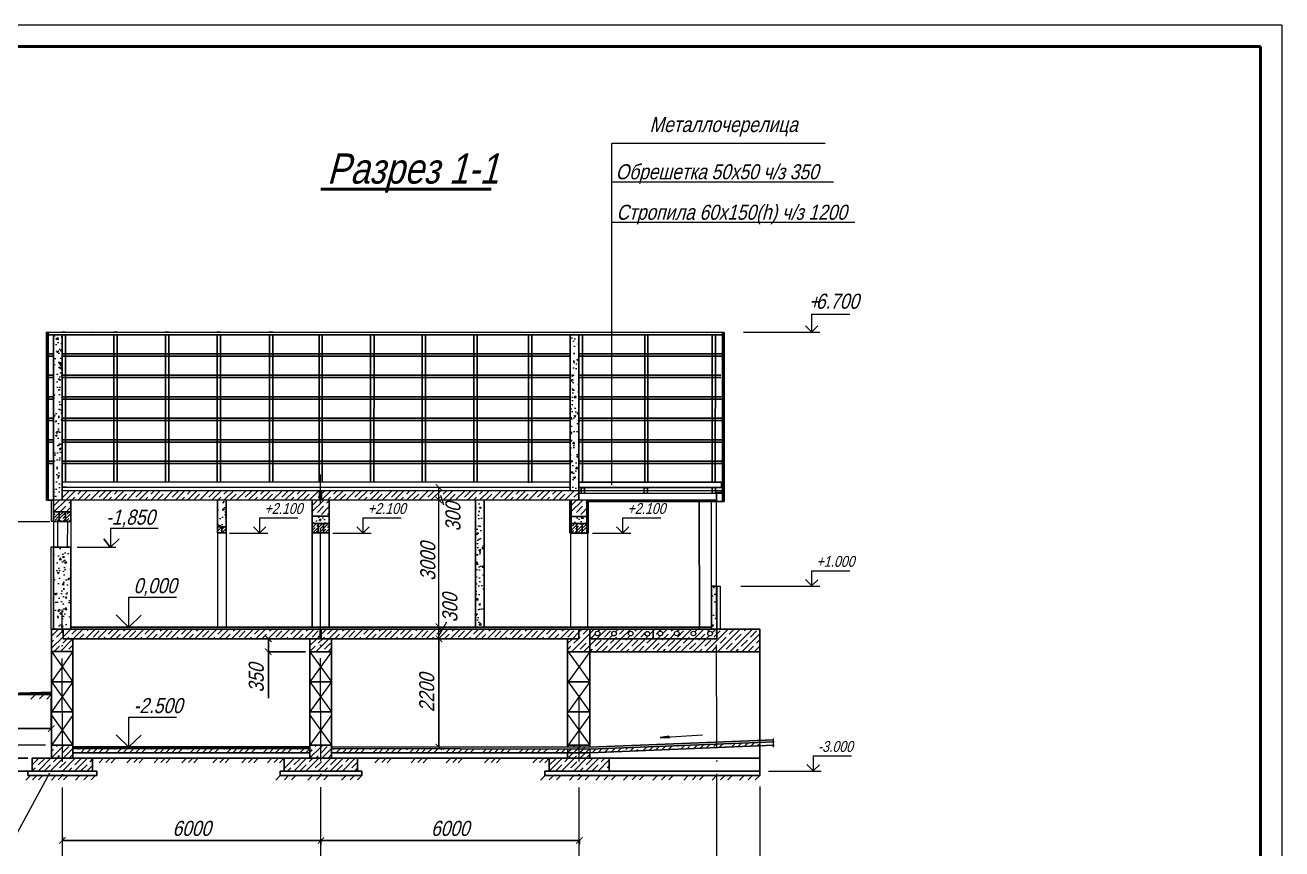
# Model space of a CAD drawing. Header units: millimetres. Extents: x -1570823 to -1042875, y 1331607 to 1425447.
# Drawn here: x -1168660 to -1139460, y 1397856 to 1417012 of the extents above; entities that cross this region are included whole.
import ezdxf

# ---------------------------------------------------------------- set-up
doc = ezdxf.new("R2010")
doc.units = ezdxf.units.MM
doc.linetypes.add('ACAD_ISO04W100', pattern=[30, 24, -3, 0, -3])
for name, color, linetype, lineweight in [('оси', 170, 'ACAD_ISO04W100', 15), ('проект', 7, 'Continuous', 50), ('Разм.', 7, 'Continuous', 15), ('размер', 7, 'Continuous', 15)]:
    doc.layers.add(name, color=color, linetype=linetype, lineweight=lineweight)
doc.layers.add('разм', color=7, linetype='Continuous')
doc.styles.get("Standard").update_dxf_attribs({"font": 'ARIALN.TTF', "oblique": 15, "height": 350})
doc.dimstyles.new('100', dxfattribs={"dimtxt": 350, "dimasz": 150, "dimexe": 1.25, "dimexo": 100, "dimgap": 100, "dimtad": 1, "dimdec": 0, "dimrnd": 5, "dimtxsty": 'Standard', "dimblk": 'ARCHTICK', "dimcen": 250, "dimaunit": 1, "dimadec": 1, "dimazin": 0, "dimtfac": 1, "dimtdec": 0, "dimtmove": 0, "dimatfit": 3, "dimldrblk": 'NONE', "dimfxl": 1, "dimarcsym": 0})
pattern_1 = [(45, (192686.09, 106512.88), (-141.421356, 141.421356), []), (45, (192827.09, 106512.88), (-141.421356, 141.421356), [200, -100])]
pattern_2 = [(50, (192686.1, 106512.88), (364.36934, -31.87817), [38.1, -419.1]), (355, (192686.1, 106512.88), (-70.48565, 382.113286), [30.48, -335.28]), (100.451, (192716.45, 106510.22), (293.885003, 350.233376), [32.38, -356.18]), (46.1842, (192686.1, 106614.5), (542.15808, -84.08466), [57.15, -628.65]), (96.6356, (192731.27, 106607.47), (474.80847, 494.85111), [48.57, -534.27]), (351.184, (192686.1, 106614.5), (474.80921, 494.85024), [45.72, -502.92]), (21, (192736.9, 106589.08), (303.22976, -204.531037), [38.1, -419.1]), (326, (192736.9, 106589.08), (123.60406, 368.37593), [30.48, -335.28]), (71.4514, (192762.16, 106572.04), (426.83298, 163.845715), [32.38, -356.18]), (37.5, (192686.09, 106512.88), (6.1772065, 169.110078), [0, -331.216, 0, -340.36, 0, -336.55]), (7.5, (192686.09, 106512.88), (133.639325, 200.36115), [0, -194.056, 0, -323.596, 0, -128.27]), (327.5, (192572.8, 106512.88), (271.18119, -11.457488), [0, -127, 0, -396.24, 0, -525.78]), (317.5, (192522, 106512.88), (296.258363, 50.852982), [0, -165.1, 0, -263.144, 0, -373.38])]
pattern_3 = [(45, (192686.09, 106512.88), (-70.710678, 70.710678), []), (45, (192756.59, 106512.88), (-70.710678, 70.710678), [100, -50])]
pattern_4 = [(45, (198692.24, 106510.28), (-141.421356, 141.421356), []), (45, (198833.24, 106510.28), (-141.421356, 141.421356), [200, -100])]
pattern_5 = [(45, (204692.25, 106509.03), (-141.421356, 141.421356), []), (45, (204833.25, 106509.03), (-141.421356, 141.421356), [200, -100])]

# ---------------------------------------------------------------- blocks, each defined once
blk = doc.blocks.new('_ArchTick')
at = {"color": 0, "linetype": 'ByBlock', "lineweight": 0, "const_width": 0.15}
blk.add_lwpolyline([(-0.5, -0.5), (0.5, 0.5)], dxfattribs=at)
blk = doc.blocks.new('*D94')
at = {"layer": 'разм', "color": 0, "lineweight": -2, "ltscale": 25, "transparency": 16777216}
for p, q in [((-1159062, 1402743), (-1159048, 1402743)), ((-1159047, 1400225), (-1159047, 1402743)), ((-1159062, 1400225), (-1159048, 1400225))]:
    blk.add_line(p, q, dxfattribs=at)
at = {"layer": 'разм', "color": 0, "lineweight": -2, "ltscale": 25, "transparency": 16777216, "xscale": 150, "yscale": 150, "zscale": 150}
for p, rotation in [((-1159047, 1402743), 89.99911763161691), ((-1159047, 1400225), 269.9991176316169)]:
    blk.add_blockref('_ArchTick', p, dxfattribs=dict(at, rotation=rotation))
at = {"layer": 'разм', "color": 0, "lineweight": 5, "ltscale": 25, "transparency": 16777216, "insert": (-1159326, 1401484), "char_height": 350, "attachment_point": 5, "rotation": 89.9991}
blk.add_mtext('2200', dxfattribs=at)
blk = doc.blocks.new('_None')
blk = doc.blocks.new('*D95')
at = {"layer": 'разм', "color": 0, "lineweight": -2, "ltscale": 25, "transparency": 16777216}
for p, q in [((-1167793, 1398141), (-1167793, 1398052)), ((-1167793, 1398051), (-1161786, 1398051)), ((-1161786, 1397951), (-1161786, 1398050))]:
    blk.add_line(p, q, dxfattribs=at)
at = {"layer": 'разм', "color": 0, "lineweight": -2, "ltscale": 25, "transparency": 16777216, "xscale": 150, "yscale": 150, "zscale": 150, "rotation": 180}
blk.add_blockref('_ArchTick', (-1167793, 1398051), dxfattribs=at)
at = {"layer": 'разм', "color": 0, "lineweight": -2, "ltscale": 25, "transparency": 16777216, "xscale": 150, "yscale": 150, "zscale": 150}
blk.add_blockref('_ArchTick', (-1161786, 1398051), dxfattribs=at)
at = {"layer": 'разм', "color": 0, "lineweight": 5, "ltscale": 25, "transparency": 16777216, "insert": (-1164789, 1398330), "char_height": 350, "attachment_point": 5}
blk.add_mtext('6000', dxfattribs=at)
blk = doc.blocks.new('*D96')
at = {"layer": 'разм', "color": 0, "lineweight": -2, "ltscale": 25, "transparency": 16777216}
for p, q in [((-1161786, 1398051), (-1155782, 1398051)), ((-1161786, 1397951), (-1161786, 1398050)), ((-1155782, 1397962), (-1155782, 1398050))]:
    blk.add_line(p, q, dxfattribs=at)
at = {"layer": 'разм', "color": 0, "lineweight": -2, "ltscale": 25, "transparency": 16777216, "xscale": 150, "yscale": 150, "zscale": 150, "rotation": 180}
blk.add_blockref('_ArchTick', (-1161786, 1398051), dxfattribs=at)
at = {"layer": 'разм', "color": 0, "lineweight": -2, "ltscale": 25, "transparency": 16777216, "xscale": 150, "yscale": 150, "zscale": 150}
blk.add_blockref('_ArchTick', (-1155782, 1398051), dxfattribs=at)
at = {"layer": 'разм', "color": 0, "lineweight": 5, "ltscale": 25, "transparency": 16777216, "insert": (-1158784, 1398330), "char_height": 350, "attachment_point": 5}
blk.add_mtext('6000', dxfattribs=at)
blk = doc.blocks.new('*D99')
at = {"layer": 'проект', "color": 0, "lineweight": -2, "ltscale": 25, "transparency": 16777216}
for p, q in [((-1168594, 1399963), (-1169125, 1399963)), ((-1169123, 1399963), (-1169123, 1399663)), ((-1168594, 1399663), (-1169125, 1399663)), ((-1169123, 1399663), (-1169123, 1398584))]:
    blk.add_line(p, q, dxfattribs=at)
at = {"layer": 'проект', "color": 0, "lineweight": -2, "ltscale": 25, "transparency": 16777216, "xscale": 150, "yscale": 150, "zscale": 150}
for p, rotation in [((-1169123, 1399963), 90), ((-1169123, 1399663), 270)]:
    blk.add_blockref('_ArchTick', p, dxfattribs=dict(at, rotation=rotation))
at = {"layer": 'проект', "color": 0, "lineweight": 5, "ltscale": 25, "transparency": 16777216, "insert": (-1169402, 1399049), "char_height": 350, "attachment_point": 5, "rotation": 90}
blk.add_mtext('300', dxfattribs=at)
blk = doc.blocks.new('*D100')
at = {"layer": 'проект', "color": 0, "lineweight": -2, "ltscale": 25, "transparency": 16777216}
for p, q in [((-1169048, 1401343), (-1169048, 1400654)), ((-1168054, 1401343), (-1168054, 1400654)), ((-1169048, 1400655), (-1170323, 1400655)), ((-1168054, 1400655), (-1169048, 1400655))]:
    blk.add_line(p, q, dxfattribs=at)
at = {"layer": 'проект', "color": 0, "lineweight": -2, "ltscale": 25, "transparency": 16777216, "xscale": 150, "yscale": 150, "zscale": 150, "rotation": 180}
blk.add_blockref('_ArchTick', (-1169048, 1400655), dxfattribs=at)
at = {"layer": 'проект', "color": 0, "lineweight": -2, "ltscale": 25, "transparency": 16777216, "xscale": 150, "yscale": 150, "zscale": 150}
blk.add_blockref('_ArchTick', (-1168054, 1400655), dxfattribs=at)
at = {"layer": 'проект', "color": 0, "lineweight": 5, "ltscale": 25, "transparency": 16777216, "insert": (-1169760, 1400934), "char_height": 350, "attachment_point": 5}
blk.add_mtext('1000', dxfattribs=at)
blk = doc.blocks.new('*D101')
at = {"layer": 'проект', "color": 0, "lineweight": -2, "ltscale": 25, "transparency": 16777216}
for p, q in [((-1162142, 1402744), (-1163010, 1402744)), ((-1163009, 1402744), (-1163009, 1402441)), ((-1162142, 1402441), (-1163010, 1402441)), ((-1163009, 1402441), (-1163009, 1401362))]:
    blk.add_line(p, q, dxfattribs=at)
at = {"layer": 'проект', "color": 0, "lineweight": -2, "ltscale": 25, "transparency": 16777216, "xscale": 150, "yscale": 150, "zscale": 150}
for p, rotation in [((-1163009, 1402744), 89.99904673910794), ((-1163009, 1402441), 269.9990467391079)]:
    blk.add_blockref('_ArchTick', p, dxfattribs=dict(at, rotation=rotation))
at = {"layer": 'проект', "color": 0, "lineweight": 5, "ltscale": 25, "transparency": 16777216, "insert": (-1163288, 1401827), "char_height": 350, "attachment_point": 5, "rotation": 89.999}
blk.add_mtext('350', dxfattribs=at)

msp = doc.modelspace()

# ---------------------------------------------------------------- hatches: boundary and pattern name
at = {"layer": 'проект', "lineweight": 15, "ltscale": 25}
h = msp.add_hatch(dxfattribs=at)
h.set_pattern_fill('AR-CONC', color=256, scale=2, style=0)
h.set_pattern_definition(pattern_2)
h.paths.add_polyline_path([(-1157993.1, 1405971.7), (-1158193.1, 1405971.6), (-1158191.8, 1403011.5), (-1157991.8, 1403011.5)])
at = {"layer": 'проект', "lineweight": 5, "ltscale": 25}
h = msp.add_hatch(dxfattribs=at)
h.set_pattern_fill('AR-CONC', color=256, scale=2, style=0)
h.set_pattern_definition(pattern_2)
h.paths.add_polyline_path([(-1155591.8, 1405587.4), (-1155991.7, 1405587.5), (-1155991.7, 1405421), (-1155591.8, 1405420.5)])
at = {"layer": 'проект', "lineweight": 25, "ltscale": 25}
h = msp.add_hatch(dxfattribs=at)
h.set_pattern_fill('JIS_STN_1E', color=256, scale=200, style=0)
h.set_pattern_definition(pattern_1)
h.paths.add_polyline_path([(-1167795.4, 1400268), (-1168048, 1400268), (-1168048, 1399963.3), (-1167795.1, 1399963.3)])
h = msp.add_hatch(dxfattribs=at)
h.set_pattern_fill('JIS_STN_1E', color=256, scale=200, style=0)
h.set_pattern_definition(pattern_1)
h.paths.add_polyline_path([(-1167548, 1400268), (-1167795.4, 1400268), (-1167795.1, 1399963.3), (-1167548, 1399963.3)])
h = msp.add_hatch(dxfattribs=at)
h.set_pattern_fill('JIS_STN_1E', color=256, scale=200, style=0)
h.set_pattern_definition(pattern_4)
h.paths.add_polyline_path([(-1161789.2, 1400265.4), (-1162041.8, 1400265.4), (-1162041.8, 1399960.7), (-1161788.9, 1399960.7)])
h = msp.add_hatch(dxfattribs=at)
h.set_pattern_fill('JIS_STN_1E', color=256, scale=200, style=0)
h.set_pattern_definition(pattern_4)
h.paths.add_polyline_path([(-1161541.8, 1400265.4), (-1161789.2, 1400265.4), (-1161788.9, 1399960.7), (-1161541.8, 1399960.7)])
h = msp.add_hatch(dxfattribs=at)
h.set_pattern_fill('JIS_STN_1E', color=256, scale=200, style=0)
h.set_pattern_definition(pattern_5)
h.paths.add_polyline_path([(-1155789.2, 1400264.2), (-1156041.8, 1400264.2), (-1156041.8, 1399959.4), (-1155788.9, 1399959.4)])
h = msp.add_hatch(dxfattribs=at)
h.set_pattern_fill('JIS_STN_1E', color=256, scale=200, style=0)
h.set_pattern_definition(pattern_5)
h.paths.add_polyline_path([(-1155541.8, 1400264.2), (-1155789.2, 1400264.2), (-1155788.9, 1399959.4), (-1155541.8, 1399959.4)])
at = {"layer": 'разм', "lineweight": 5, "ltscale": 25}
h = msp.add_hatch(dxfattribs=at)
h.set_pattern_fill('JIS_STN_1E', color=256, scale=200, style=0)
h.set_pattern_definition(pattern_1)
h.paths.add_polyline_path([(-1161823.8, 1406184.9), (-1167802.4, 1406187.3), (-1167802.4, 1405967.5), (-1161823.8, 1405970.1)])
h.paths.add_polyline_path([(-1155798, 1406182.5), (-1161770.1, 1406184.9), (-1161770.1, 1405970.1), (-1155798, 1405972.6)])
h = msp.add_hatch(dxfattribs=at)
h.set_pattern_fill('JIS_STN_1E', color=256, scale=200, style=0)
h.set_pattern_definition(pattern_1)
h.paths.add_polyline_path([(-1167598, 1405967.6), (-1167997.6, 1405967.4), (-1167997.6, 1405634), (-1167598, 1405633.9)])
h = msp.add_hatch(dxfattribs=at)
h.set_pattern_fill('AR-CONC', color=256, scale=2, style=0)
h.set_pattern_definition(pattern_2)
h.paths.add_polyline_path([(-1163990.6, 1405969.1), (-1164190.4, 1405969.1), (-1164190.7, 1405344.4), (-1163990.9, 1405344.3)])
h.paths.add_polyline_path([(-1161797.6, 1405589.9), (-1161991.8, 1405589.9), (-1161991.8, 1405422.9), (-1161797.4, 1405422.9)])
h.paths.add_polyline_path([(-1161591.8, 1405589.9), (-1161797.6, 1405589.9), (-1161797.4, 1405422.9), (-1161591.8, 1405422.9)])
h = msp.add_hatch(dxfattribs=at)
h.set_pattern_fill('JIS_STN_1E', color=256, scale=200, style=0)
h.set_pattern_definition([(45, (198674.94, 106512.88), (-141.421356, 141.421356), []), (45, (198815.94, 106512.88), (-141.421356, 141.421356), [200, -100])])
h.paths.add_polyline_path([(-1161609.1, 1405967.6), (-1162008.7, 1405967.4), (-1162008.8, 1405634), (-1161609.1, 1405633.9)])
h = msp.add_hatch(dxfattribs=at)
h.set_pattern_fill('JIS_STN_1E', color=256, scale=200, style=0)
h.set_pattern_definition([(45, (204697.28, 106512.88), (-141.421356, 141.421356), []), (45, (204838.28, 106512.88), (-141.421356, 141.421356), [200, -100])])
h.paths.add_polyline_path([(-1155586.8, 1405967.6), (-1155986.4, 1405967.4), (-1155986.4, 1405634), (-1155586.8, 1405633.9)])
h = msp.add_hatch(dxfattribs=at)
h.set_pattern_fill('JIS_STN_1E', color=256, scale=100, style=0)
h.set_pattern_definition(pattern_3)
h.paths.add_polyline_path([(-1167866.4, 1405694), (-1167997.6, 1405694), (-1167997.6, 1405468.2), (-1167866.4, 1405468.1)])
h.paths.add_polyline_path([(-1167723.1, 1405693.9), (-1167866.4, 1405694), (-1167866.4, 1405468.1), (-1167722.8, 1405468.1)])
h.paths.add_polyline_path([(-1167598, 1405617.4), (-1167598, 1405693.9), (-1167723.1, 1405693.9), (-1167722.8, 1405468.1), (-1167598, 1405468.1), (-1167598, 1405617.4)])
h = msp.add_hatch(dxfattribs=at)
h.set_pattern_fill('JIS_STN_1E', color=256, scale=100, style=0)
h.set_pattern_definition(pattern_3)
h.paths.add_polyline_path([(-1164091.3, 1405344.3), (-1164190.7, 1405344.4), (-1164190.8, 1405204.4), (-1164091.4, 1405204.3)])
h.paths.add_polyline_path([(-1163990.9, 1405344.3), (-1164091.3, 1405344.3), (-1164091.4, 1405204.3), (-1163990.9, 1405204.3)])
h.paths.add_polyline_path([(-1161851.4, 1405422.9), (-1161991.8, 1405422.9), (-1161991.8, 1405202.9), (-1161851.4, 1405202.9)])
h.paths.add_polyline_path([(-1161591.8, 1405422.9), (-1161723.5, 1405422.9), (-1161723.5, 1405202.9), (-1161591.8, 1405202.9)])
h.paths.add_polyline_path([(-1161723.5, 1405422.9), (-1161797.4, 1405422.9), (-1161797, 1405202.9), (-1161723.5, 1405202.9)])
h.paths.add_polyline_path([(-1161797.4, 1405422.9), (-1161851.4, 1405422.9), (-1161851.4, 1405202.9), (-1161797, 1405202.9)])
h.paths.add_polyline_path([(-1155838.4, 1405420.8), (-1155991.7, 1405421), (-1155991.7, 1405195.5), (-1155838.7, 1405195.3)])
h.paths.add_polyline_path([(-1155713.9, 1405420.6), (-1155838.4, 1405420.8), (-1155838.7, 1405195.3), (-1155714.2, 1405195.1)])
h.paths.add_polyline_path([(-1155591.8, 1405420.5), (-1155713.9, 1405420.6), (-1155714.2, 1405195.1), (-1155591.8, 1405195)])
h = msp.add_hatch(dxfattribs=at)
h.set_pattern_fill('AR-CONC', color=256, scale=2, style=0)
h.set_pattern_definition(pattern_2)
h.paths.add_polyline_path([(-1167598, 1404868.1), (-1167997.7, 1404868.2), (-1167998, 1402968.1), (-1167598, 1402968.1)])
h = msp.add_hatch(dxfattribs=at)
h.set_pattern_fill('AR-CONC', color=256, scale=2, style=0)
h.set_pattern_definition(pattern_2)
h.paths.add_polyline_path([(-1152597.3, 1403968.1), (-1152711.8, 1403968.1), (-1152711.8, 1402968.1), (-1152595.6, 1402968.1)])
at = {"layer": 'разм', "lineweight": 25, "ltscale": 25}
h = msp.add_hatch(dxfattribs=at)
h.set_pattern_fill('JIS_STN_1E', color=256, scale=200, style=0)
h.set_pattern_definition(pattern_1)
h.paths.add_polyline_path([(-1167798.2, 1402968.1), (-1168048, 1402968.1), (-1168048, 1402443.7), (-1167797.6, 1402443.7)])
h.paths.add_polyline_path([(-1167548, 1402743.7), (-1167778.3, 1402743.7), (-1167778.7, 1402968.1), (-1167798.2, 1402968.1), (-1167797.6, 1402443.7), (-1167548, 1402443.7)])
at = {"layer": 'разм', "lineweight": 5, "ltscale": 25}
h = msp.add_hatch(dxfattribs=at)
h.set_pattern_fill('JIS_STN_1E', color=256, scale=200, style=0)
h.set_pattern_definition(pattern_1)
h.paths.add_polyline_path([(-1161802, 1402968.1), (-1167548, 1402968.1), (-1167778.7, 1402968.1), (-1167778.3, 1402743.7), (-1161802, 1402743.6)])
at = {"layer": 'разм', "lineweight": 25, "ltscale": 25}
h = msp.add_hatch(dxfattribs=at)
h.set_pattern_fill('JIS_STN_1E', color=256, scale=200, style=0)
h.set_pattern_definition(pattern_1)
h.paths.add_polyline_path([(-1161793.1, 1402743.6), (-1162041.8, 1402743.6), (-1162041.8, 1402441.1), (-1161792.6, 1402441.1)])
h.paths.add_polyline_path([(-1161541.8, 1402743.6), (-1161793.1, 1402743.6), (-1161792.6, 1402441.1), (-1161541.8, 1402441.1)])
h.paths.add_polyline_path([(-1155541.8, 1402968.1), (-1155791.8, 1402968.1), (-1155791.2, 1402743.5), (-1156060.5, 1402743.5), (-1156060.5, 1402439.8), (-1155541.8, 1402439.8)])
h.paths.add_polyline_path([(-1152595.3, 1402742.6), (-1155541.8, 1402742.4), (-1155541.8, 1402439.8), (-1152594.7, 1402439.8)])
h.paths.add_polyline_path([(-1151591.8, 1402968.1), (-1152591.2, 1402968.1), (-1152591.2, 1402742.6), (-1152595.3, 1402742.6), (-1152594.7, 1402439.8), (-1151591.8, 1402439.8)])
at = {"layer": 'разм', "lineweight": 5, "ltscale": 25}
h = msp.add_hatch(dxfattribs=at)
h.set_pattern_fill('JIS_STN_1E', color=256, scale=200, style=0)
h.set_pattern_definition(pattern_1)
h.paths.add_polyline_path([(-1155791.8, 1402968.1), (-1161783.9, 1402968.1), (-1161783.9, 1402743.6), (-1155791.2, 1402743.5)])
h = msp.add_hatch(dxfattribs=at)
h.set_pattern_fill('JIS_STN_1E', color=256, scale=200, style=0)
h.set_pattern_definition(pattern_1)
h.paths.add_polyline_path([(-1154067.1, 1402968.1), (-1155541.8, 1402968.1), (-1155541.8, 1402742.4), (-1154066.7, 1402742.5)])
h.paths.add_polyline_path([(-1154643.2, 1402862, -1.0000009), (-1154535.2, 1402862, -1)], flags=16)
h.paths.add_polyline_path([(-1155030.7, 1402862, -1.0000009), (-1154922.7, 1402862, -1)], flags=16)
h.paths.add_polyline_path([(-1154255.7, 1402859.6, -1.0000009), (-1154147.7, 1402859.6, -1)], flags=16)
h.paths.add_polyline_path([(-1155413.6, 1402864.5, -1.0000009), (-1155305.6, 1402864.5, -1)], flags=16)
h.paths.add_polyline_path([(-1152595.6, 1402968.1), (-1154067.1, 1402968.1), (-1154066.7, 1402742.5), (-1152595.3, 1402742.6)])
h.paths.add_polyline_path([(-1153574.9, 1402864.7, -1.0000009), (-1153466.9, 1402864.7, -1)], flags=16)
h.paths.add_polyline_path([(-1153957.8, 1402867.2, -1.0000009), (-1153849.8, 1402867.2, -1)], flags=16)
h.paths.add_polyline_path([(-1153187.4, 1402864.7, -1.0000009), (-1153079.4, 1402864.7, -1)], flags=16)
h.paths.add_polyline_path([(-1152691.9, 1402862.3, -1), (-1152799.9, 1402862.3, -1.0000009)], flags=16)
h = msp.add_hatch(dxfattribs=at)
h.set_pattern_fill('JIS_STN_1E', color=256, scale=200, style=0)
h.set_pattern_definition(pattern_1)
h.paths.add_polyline_path([(-1162041.8, 1400188.1), (-1167548, 1400188.1), (-1167548, 1400088.1), (-1162041.8, 1400088.1)])
h.paths.add_polyline_path([(-1156060.5, 1400175), (-1161541.8, 1400188.1), (-1161541.8, 1400088.1), (-1156060.5, 1400088.1)])
h.paths.add_polyline_path([(-1155541.8, 1400173.8), (-1155786.1, 1400174.3), (-1155785.9, 1400088.1), (-1155541.8, 1400088.1)])
h.paths.add_polyline_path([(-1155786.1, 1400174.3), (-1156060.5, 1400175), (-1156060.5, 1400088.1), (-1155785.9, 1400088.1)])
h.paths.add_polyline_path([(-1152591, 1400207), (-1152591.1, 1400295.6), (-1155541.8, 1400176.7), (-1155541.8, 1400088.1)])
h.paths.add_polyline_path([(-1151591.8, 1400335.8), (-1152591.1, 1400295.6), (-1152591, 1400207), (-1151591.8, 1400247.2)])
h = msp.add_hatch(dxfattribs=at)
h.set_pattern_fill('JIS_STN_1E', color=256, scale=200, style=0)
h.set_pattern_definition(pattern_1)
h.paths.add_polyline_path([(-1167093.6, 1399963.3), (-1167795, 1399963.3), (-1167794.7, 1399663.3), (-1167093.6, 1399663.3)])
h.paths.add_polyline_path([(-1167795, 1399963.3), (-1168493.6, 1399963.3), (-1168493.6, 1399663.3), (-1167794.7, 1399663.3)])
h.paths.add_polyline_path([(-1161788.7, 1399963.3), (-1162637.4, 1399963.3), (-1162637.4, 1399663.3), (-1161788.2, 1399663.3)])
h.paths.add_polyline_path([(-1160937.4, 1399963.3), (-1161372.9, 1399963.3), (-1161788.7, 1399963.3), (-1161788.2, 1399663.3), (-1160937.4, 1399663.3)])
h.paths.add_polyline_path([(-1155785.7, 1399963.3), (-1156487.4, 1399963.3), (-1156487.4, 1399663.3), (-1155785, 1399663.3)])
h.paths.add_polyline_path([(-1155087.4, 1399963.3), (-1155785.7, 1399963.3), (-1155785, 1399663.3), (-1155087.4, 1399663.3)])
at = {"layer": 'Разм.', "lineweight": 5, "ltscale": 50}
h = msp.add_hatch(dxfattribs=at)
h.set_pattern_fill('AR-CONC', color=256, scale=2, style=0)
h.set_pattern_definition(pattern_2)
h.paths.add_polyline_path([(-1167801, 1409812.2), (-1167997.4, 1409812.2), (-1167997.6, 1405967.4), (-1167802.4, 1405967.5), (-1167802.4, 1406187.3), (-1167802.3, 1406394.5), (-1167803.1, 1406394.5), (-1167802.8, 1406394.5)])
h = msp.add_hatch(dxfattribs=at)
h.set_pattern_fill('AR-CONC', color=256, scale=2, style=0)
h.set_pattern_definition(pattern_2)
h.paths.add_polyline_path([(-1155797.8, 1409811.9), (-1155997.8, 1409811.9), (-1155998, 1406182.6), (-1155798, 1406182.5)])

# ---------------------------------------------------------------- linework, layer by layer
at = {"layer": 'оси', "lineweight": 15, "ltscale": 100}
for p, q in [((-1161786.5, 1396892.2), (-1161799.2, 1406558.1)), ((-1152585.9, 1397199.7), (-1152597.8, 1404234.3)), ((-1167791.9, 1396882.6), (-1167798.6, 1403418.7)), ((-1155782.8, 1396884.8), (-1155788.7, 1401431.6))]:
    msp.add_line(p, q, dxfattribs=at)
at = {"layer": 'проект'}
for q in [(-1179459.6, 1416511.9), (-1179459.6, 1416511.9), (-1139959.6, 1388011.9), (-1139959.6, 1388011.9)]:
    msp.add_line((-1139959.6, 1416511.9), q, dxfattribs=at)
at = {"layer": 'проект', "lineweight": 5, "ltscale": 25}
for p, q in [((-1155028.9, 1406316.7), (-1155028.9, 1414266.4)), ((-1155028.9, 1414266.4), (-1150068.7, 1414266.4)), ((-1155028.9, 1413371.3), (-1149880.3, 1413371.3)), ((-1155028.9, 1412433.1), (-1149579.4, 1412433.1)), ((-1154158.4, 1412433.1), (-1149579.4, 1412433.1)), ((-1154158.4, 1412433.1), (-1149380.5, 1412433.1)), ((-1151972.3, 1409869.2), (-1150195.6, 1409869.2)), ((-1168087.8, 1405457.7), (-1170873.2, 1405469.4)), ((-1163910.5, 1405198.2), (-1163021, 1405198.2)), ((-1161510.4, 1405198.2), (-1160620.9, 1405198.2)), ((-1155476, 1405198.2), (-1154586.5, 1405198.2)), ((-1167452.3, 1404868.1), (-1166551.2, 1404868.1)), ((-1152033, 1403968), (-1150195.6, 1403968)), ((-1159852.9, 1403011.5), (-1159908.3, 1403011.5)), ((-1159047.1, 1402743.2), (-1159047.1, 1403011.1)), ((-1159924.1, 1402743.6), (-1159910.8, 1402743.6)), ((-1168048, 1402443.7), (-1167548, 1401743.7)), ((-1167548, 1402443.7), (-1168048, 1401743.7)), ((-1162041.8, 1402441.1), (-1161541.8, 1401741.1)), ((-1161541.8, 1402441.1), (-1162041.8, 1401741.1)), ((-1156041.8, 1402439.8), (-1155541.8, 1401739.8)), ((-1155541.8, 1402439.8), (-1156041.8, 1401739.8)), ((-1168048, 1401743.7), (-1167548, 1401043.7)), ((-1167548, 1401743.7), (-1168048, 1401043.7)), ((-1162041.8, 1401741.1), (-1161541.8, 1401041.1)), ((-1161541.8, 1401741.1), (-1162041.8, 1401041.1)), ((-1156041.8, 1401739.8), (-1155541.8, 1401039.8)), ((-1155541.8, 1401739.8), (-1156041.8, 1401039.8)), ((-1168524.8, 1401335.2), (-1168418, 1401442.7)), ((-1168324.3, 1401342.2), (-1168224.6, 1401442.7)), ((-1168156.5, 1401339.2), (-1168053.6, 1401442.7)), ((-1168048, 1400968), (-1167548, 1400268)), ((-1167548, 1400968), (-1168048, 1400268)), ((-1162041.8, 1400965.4), (-1161541.8, 1400265.4)), ((-1161541.8, 1400965.4), (-1162041.8, 1400265.4)), ((-1156041.8, 1400964.2), (-1155541.8, 1400264.2)), ((-1155541.8, 1400964.2), (-1156041.8, 1400264.2)), ((-1153904.5, 1400445.3), (-1152922.9, 1400504.6)), ((-1168190, 1400267.5), (-1169155, 1400267.5)), ((-1166943.2, 1399855.7), (-1166836.4, 1399963.3)), ((-1166787, 1399862.8), (-1166687.2, 1399963.3)), ((-1166662.1, 1399859.7), (-1166559.3, 1399963.3)), ((-1166293.2, 1399855.7), (-1166186.4, 1399963.3)), ((-1166137, 1399862.8), (-1166037.3, 1399963.3)), ((-1166012.2, 1399859.7), (-1165909.4, 1399963.3)), ((-1165664.3, 1399855.7), (-1165557.5, 1399963.3)), ((-1165508.1, 1399862.8), (-1165408.3, 1399963.3)), ((-1165383.3, 1399859.7), (-1165280.5, 1399963.3)), ((-1165020.7, 1399855.7), (-1164913.9, 1399963.3)), ((-1164864.5, 1399862.8), (-1164764.7, 1399963.3)), ((-1164739.7, 1399859.7), (-1164636.8, 1399963.3)), ((-1164295.2, 1399855.7), (-1164188.4, 1399963.3)), ((-1164139, 1399862.8), (-1164039.2, 1399963.3)), ((-1164014.2, 1399859.7), (-1163911.4, 1399963.3)), ((-1163628.2, 1399855.7), (-1163521.4, 1399963.3)), ((-1163472, 1399862.8), (-1163372.2, 1399963.3)), ((-1163347.2, 1399859.7), (-1163244.3, 1399963.3)), ((-1163031.2, 1399855.7), (-1162924.4, 1399963.3)), ((-1162875, 1399862.8), (-1162775.2, 1399963.3)), ((-1162750.2, 1399859.7), (-1162647.4, 1399963.3)), ((-1160530.8, 1399855.7), (-1160424, 1399963.3)), ((-1160374.6, 1399862.8), (-1160274.8, 1399963.3)), ((-1160249.8, 1399859.7), (-1160147, 1399963.3)), ((-1159694.2, 1399855.7), (-1159587.5, 1399963.3)), ((-1159538.1, 1399862.8), (-1159438.3, 1399963.3)), ((-1159413.2, 1399859.7), (-1159310.4, 1399963.3)), ((-1158878.9, 1399855.7), (-1158772.1, 1399963.3)), ((-1158722.7, 1399862.8), (-1158622.9, 1399963.3)), ((-1158597.9, 1399859.7), (-1158495, 1399963.3)), ((-1157987.7, 1399855.7), (-1157880.9, 1399963.3)), ((-1157831.5, 1399862.8), (-1157731.7, 1399963.3)), ((-1157706.7, 1399859.7), (-1157603.9, 1399963.3)), ((-1156865.6, 1399855.7), (-1156758.8, 1399963.3)), ((-1156709.4, 1399862.8), (-1156609.7, 1399963.3)), ((-1156584.6, 1399859.7), (-1156481.8, 1399963.3)), ((-1168092.7, 1399618.6), (-1169046.8, 1397859.1)), ((-1151387.3, 1399664.6), (-1150160.1, 1399664.6)), ((-1168640.6, 1399455.7), (-1168533.8, 1399563.3)), ((-1168487.7, 1399462.8), (-1168387.9, 1399563.3)), ((-1168353.2, 1399459.7), (-1168250.3, 1399563.3)), ((-1168050.6, 1399455.7), (-1167943.8, 1399563.3)), ((-1167894.4, 1399462.8), (-1167794.6, 1399563.3)), ((-1167769.6, 1399459.7), (-1167666.7, 1399563.3)), ((-1167492.9, 1399455.7), (-1167386.1, 1399563.3)), ((-1167292.5, 1399462.8), (-1167192.7, 1399563.3)), ((-1167124.6, 1399459.7), (-1167021.8, 1399563.3)), ((-1162837.7, 1399455.7), (-1162730.9, 1399563.3)), ((-1162637.2, 1399462.8), (-1162537.5, 1399563.3)), ((-1162469.3, 1399459.7), (-1162366.5, 1399563.3)), ((-1162088.3, 1399455.7), (-1161981.5, 1399563.3)), ((-1161887.9, 1399462.8), (-1161788.1, 1399563.3)), ((-1161720, 1399459.7), (-1161617.1, 1399563.3)), ((-1161307.5, 1399455.7), (-1161200.7, 1399563.3)), ((-1161107.1, 1399462.8), (-1161007.3, 1399563.3)), ((-1160939.2, 1399459.7), (-1160836.4, 1399563.3)), ((-1156683, 1399455.7), (-1156576.2, 1399563.3)), ((-1156482.6, 1399462.8), (-1156382.8, 1399563.3)), ((-1156314.7, 1399459.7), (-1156211.8, 1399563.3)), ((-1156014.5, 1399455.7), (-1155907.7, 1399563.3)), ((-1155814.1, 1399462.8), (-1155714.3, 1399563.3)), ((-1155646.2, 1399459.7), (-1155543.4, 1399563.3)), ((-1155403.4, 1399455.7), (-1155296.6, 1399563.3)), ((-1155203, 1399462.8), (-1155103.2, 1399563.3)), ((-1155035.1, 1399459.7), (-1154932.3, 1399563.3)), ((-1154754.5, 1399455.7), (-1154647.7, 1399563.3)), ((-1154554.1, 1399462.8), (-1154454.3, 1399563.3)), ((-1154386.2, 1399459.7), (-1154283.3, 1399563.3)), ((-1154072, 1399455.7), (-1153965.2, 1399563.3)), ((-1153871.5, 1399462.8), (-1153771.8, 1399563.3)), ((-1153703.7, 1399459.7), (-1153600.8, 1399563.3)), ((-1153357.6, 1399455.7), (-1153250.8, 1399563.3)), ((-1153157.2, 1399462.8), (-1153057.4, 1399563.3)), ((-1152989.3, 1399459.7), (-1152886.5, 1399563.3)), ((-1152699.6, 1399455.7), (-1152592.9, 1399563.3)), ((-1152499.2, 1399462.8), (-1152399.4, 1399563.3)), ((-1152331.3, 1399459.7), (-1152228.5, 1399563.3)), ((-1152063.1, 1399455.7), (-1151956.3, 1399563.3)), ((-1151862.7, 1399462.8), (-1151762.9, 1399563.3)), ((-1151694.8, 1399459.7), (-1151592, 1399563.3))]:
    msp.add_line(p, q, dxfattribs=at)
at = {"layer": 'проект', "lineweight": 30, "ltscale": 25}
for p, q in [((-1167997.6, 1405468.2), (-1167997.4, 1409812.2)), ((-1167598, 1405468.1), (-1167598, 1405967.4)), ((-1161991.8, 1405202.9), (-1161991.8, 1405967.6)), ((-1161591.8, 1405202.9), (-1161591.8, 1405967.6)), ((-1155838.4, 1405420.8), (-1155838.7, 1405195.3)), ((-1155713.9, 1405420.6), (-1155714.2, 1405195.1)), ((-1167998, 1402968.1), (-1167997.7, 1404868.2)), ((-1167598, 1402968.1), (-1167598, 1404868.1)), ((-1152591.2, 1402742.6), (-1152591.2, 1403968.1)), ((-1167548, 1402968.1), (-1168048, 1402968.1)), ((-1168048, 1402968.1), (-1168048, 1399963.3)), ((-1167778.3, 1402743.7), (-1167778.7, 1402968.1)), ((-1161802, 1402968.1), (-1161802, 1402743.6)), ((-1161783.9, 1402968.1), (-1161783.9, 1402743.6)), ((-1155791.2, 1402743.5), (-1155791.8, 1402968.1)), ((-1155541.8, 1402968.1), (-1155541.8, 1400217.9)), ((-1167778.3, 1402743.7), (-1155791.2, 1402743.5)), ((-1167548, 1402743.7), (-1167548, 1399963.3)), ((-1162041.8, 1402743.6), (-1162041.8, 1399968.1)), ((-1161541.8, 1402743.6), (-1161541.8, 1399971.4)), ((-1156060.5, 1402743.5), (-1156060.5, 1400217.3)), ((-1153904.5, 1400445.3), (-1153699.8, 1400477.1)), ((-1153699.8, 1400477.1), (-1153698.5, 1400437.8)), ((-1168048, 1400268), (-1167548, 1400268)), ((-1162041.8, 1400265.4), (-1161541.8, 1400265.4)), ((-1156041.8, 1400264.2), (-1155541.8, 1400264.2)), ((-1155541.8, 1400217.9), (-1151262.6, 1400390.3)), ((-1155541.8, 1400176.7), (-1151258, 1400347.5)), ((-1155541.8, 1400088.1), (-1151255.6, 1400263.9)), ((-1153698.5, 1400437.8), (-1153904.5, 1400445.3)), ((-1167093.6, 1399963.3), (-1168493.6, 1399963.3)), ((-1168493.6, 1399963.3), (-1168493.6, 1399663.3)), ((-1167093.6, 1399963.3), (-1167093.6, 1399663.3)), ((-1160937.4, 1399963.3), (-1162637.4, 1399963.3)), ((-1162637.4, 1399963.3), (-1162637.4, 1399663.3)), ((-1160937.4, 1399963.3), (-1160937.4, 1399663.3)), ((-1155087.4, 1399963.3), (-1156487.4, 1399963.3)), ((-1156487.4, 1399963.3), (-1156487.4, 1399663.3)), ((-1155087.4, 1399963.3), (-1155087.4, 1399663.3)), ((-1168593.6, 1399663.3), (-1166993.6, 1399663.3)), ((-1168593.6, 1399663.3), (-1168593.6, 1399563.3)), ((-1166993.6, 1399663.3), (-1166993.6, 1399563.3)), ((-1162737.4, 1399663.3), (-1160837.4, 1399663.3)), ((-1162737.4, 1399663.3), (-1162737.4, 1399563.3)), ((-1160837.4, 1399663.3), (-1160837.4, 1399563.3)), ((-1156587.4, 1399663.3), (-1155087.4, 1399663.3)), ((-1156587.4, 1399663.3), (-1156587.4, 1399563.3)), ((-1168593.6, 1399563.3), (-1166993.6, 1399563.3)), ((-1162737.4, 1399563.3), (-1160836.1, 1399563.3)), ((-1156587.4, 1399563.3), (-1151591, 1399563.3))]:
    msp.add_line(p, q, dxfattribs=at)
at = {"layer": 'проект', "ltscale": 25}
for p, q in [((-1155991.7, 1405195.5), (-1155991.8, 1405967.8)), ((-1155591.8, 1405195), (-1155591.8, 1405967.8))]:
    msp.add_line(p, q, dxfattribs=at)
at = {"layer": 'проект', "lineweight": 15, "ltscale": 25}
for p, q in [((-1156060.5, 1400179.5), (-1156060.5, 1399963.3)), ((-1155541.8, 1400176.7), (-1155541.8, 1399971.4))]:
    msp.add_line(p, q, dxfattribs=at)
at = {"layer": 'разм', "lineweight": 50, "ltscale": 25}
msp.add_line((-1161791.7, 1413196.6), (-1157828.7, 1413196.6), dxfattribs=at)
at = {"layer": 'разм', "lineweight": 30, "ltscale": 25}
for p, q in [((-1168163.5, 1409868.1), (-1152623.1, 1409867.7)), ((-1168163.5, 1409868.1), (-1168163.1, 1405967.3)), ((-1168127.5, 1409868.1), (-1168127.1, 1405967.3)), ((-1168127.5, 1409812.2), (-1152423.1, 1409811.8)), ((-1167802.8, 1406394.5), (-1167801, 1409812.2)), ((-1167802.4, 1409868.1), (-1167722.4, 1409868.1)), ((-1167802.4, 1406187.3), (-1167801, 1409812.2)), ((-1167725.8, 1406394.5), (-1167725.8, 1409812.2)), ((-1167118.1, 1409868.1), (-1152423.1, 1409867.7)), ((-1166602.4, 1409868.1), (-1166522.4, 1409868.1)), ((-1166599.4, 1406394.5), (-1166599.4, 1409812.2)), ((-1166522.4, 1406394.5), (-1166522.4, 1409812.2)), ((-1165402.4, 1409868.1), (-1165322.4, 1409868.1)), ((-1165399.4, 1406394.5), (-1165399.4, 1409812.1)), ((-1165322.4, 1406394.5), (-1165322.4, 1409812.1)), ((-1164202.4, 1409868.1), (-1164122.4, 1409868.1)), ((-1164199.4, 1406394.5), (-1164199.4, 1409812.1)), ((-1164122.4, 1406394.5), (-1164122.4, 1409812.1)), ((-1162988.3, 1409868.1), (-1162908.3, 1409868.1)), ((-1162985.3, 1406394.5), (-1162985.3, 1409812.1)), ((-1162908.3, 1406394.5), (-1162908.3, 1409812.1)), ((-1161831.6, 1406406.7), (-1161831.6, 1409812)), ((-1161754.6, 1406406.7), (-1161754.6, 1409812)), ((-1160631.6, 1406379.2), (-1160631.6, 1409812)), ((-1160554.6, 1406379), (-1160552.8, 1409812)), ((-1159431.6, 1406376.6), (-1159431.6, 1409812)), ((-1159354.6, 1406376.4), (-1159354.6, 1409812)), ((-1158231.6, 1406374), (-1158231.6, 1409811.9)), ((-1158154.6, 1406373.9), (-1158154.6, 1409811.9)), ((-1156963, 1406371.3), (-1156962.9, 1409811.9)), ((-1156886, 1406371.2), (-1156885.9, 1409817.6)), ((-1155998, 1406182.6), (-1155997.8, 1409811.9)), ((-1155798, 1406182.5), (-1155797.8, 1409811.9)), ((-1155713, 1406387.1), (-1155712.9, 1409811.9)), ((-1154264.7, 1406386.2), (-1154264.6, 1409824.7)), ((-1154187.7, 1406386.1), (-1154187.6, 1409822.5)), ((-1152700.2, 1406385.3), (-1152700.1, 1409811.8)), ((-1152623.2, 1406385.3), (-1152622.1, 1409811.8)), ((-1152455.9, 1409867.7), (-1152455.9, 1405937.7)), ((-1152420.1, 1409867.3), (-1152455.9, 1409867.3)), ((-1152423.1, 1409811.8), (-1152423.1, 1409867.7)), ((-1152420.1, 1405937.7), (-1152420.1, 1409867.3)), ((-1168127.5, 1409371), (-1167997.4, 1409371)), ((-1168127.5, 1409315.1), (-1167997.4, 1409315.1)), ((-1167802.8, 1409371), (-1155997.8, 1409370.7)), ((-1167802.8, 1409315.1), (-1155997.8, 1409314.8)), ((-1167064.4, 1409371), (-1155997.8, 1409370.7)), ((-1155797.8, 1409370.7), (-1152437.2, 1409370.6)), ((-1155797.8, 1409370.7), (-1152569.4, 1409370.6)), ((-1155797.8, 1409314.8), (-1152437.6, 1409314.7)), ((-1152437.2, 1409370.6), (-1152437.6, 1409314.7)), ((-1168127.5, 1408869.9), (-1167997.5, 1408869.9)), ((-1168127.5, 1408814), (-1167997.5, 1408814)), ((-1167802.8, 1408869.9), (-1155997.9, 1408869.6)), ((-1167802.8, 1408814), (-1155997.9, 1408813.7)), ((-1155797.9, 1408869.6), (-1152492.9, 1408869.5)), ((-1155797.9, 1408813.7), (-1152494.6, 1408813.6)), ((-1152443.2, 1408870.6), (-1152443.2, 1408814.7)), ((-1168127.4, 1408369.9), (-1167997.5, 1408369.9)), ((-1167801.6, 1408369.9), (-1155997.9, 1408369.6)), ((-1155797.9, 1408369.6), (-1152491.3, 1408369.5)), ((-1152441.5, 1408370.6), (-1152441.5, 1408314.7)), ((-1168127.4, 1408315.1), (-1167997.5, 1408315.1)), ((-1167802.8, 1408315.1), (-1155997.9, 1408314.8)), ((-1155797.9, 1408314.8), (-1152441.5, 1408314.7)), ((-1168127.3, 1407871), (-1167997.5, 1407871)), ((-1168127.3, 1407815.1), (-1167997.5, 1407815.1)), ((-1167802.8, 1407871), (-1155997.9, 1407870.7)), ((-1167801.8, 1407815.1), (-1155997.9, 1407814.8)), ((-1155797.9, 1407870.7), (-1152445.1, 1407870.6)), ((-1155797.9, 1407814.8), (-1152448.5, 1407814.7)), ((-1152445.1, 1407870.6), (-1152445.1, 1407814.7)), ((-1168127.3, 1407371), (-1167997.5, 1407371)), ((-1168127.2, 1407315.1), (-1167997.5, 1407315.1)), ((-1167802.8, 1407371), (-1155997.9, 1407370.7)), ((-1167802.8, 1407315.1), (-1155997.9, 1407314.8)), ((-1155797.9, 1407370.7), (-1152459.7, 1407370.6)), ((-1155797.9, 1407314.8), (-1152454.1, 1407314.7)), ((-1152459.7, 1407370.6), (-1152459.7, 1407314.7)), ((-1168127.2, 1406871), (-1167997.6, 1406871)), ((-1167802.2, 1406871), (-1155998, 1406870.7)), ((-1155798, 1406870.7), (-1152461.9, 1406870.6)), ((-1168127.2, 1406815.1), (-1167997.6, 1406815.1)), ((-1167802.8, 1406815.1), (-1155998, 1406814.8)), ((-1155798, 1406814.8), (-1152460.4, 1406814.7)), ((-1152461.9, 1406870.6), (-1152461.9, 1406814.7)), ((-1167803, 1406394.5), (-1155998, 1406387.3)), ((-1167802.8, 1406394.5), (-1167802.8, 1406394.5)), ((-1155798, 1406387.2), (-1152479.3, 1406385.2)), ((-1152479, 1406258.7), (-1152479.3, 1406385.2)), ((-1167802.8, 1406267.3), (-1167702.8, 1406267.3)), ((-1167802.4, 1406267.3), (-1167802.4, 1406267.3)), ((-1167802.4, 1405967.4), (-1167802.4, 1406187.3)), ((-1161823.8, 1405967.6), (-1161823.8, 1406184.9)), ((-1161770.1, 1405967.6), (-1161770.1, 1406184.9)), ((-1155798, 1405967.8), (-1155798, 1406182.5)), ((-1155798, 1406117.8), (-1152598, 1406124.4)), ((-1155742, 1406252.5), (-1155741.7, 1406117.9)), ((-1155742, 1406252.5), (-1155664.2, 1406252.5)), ((-1155664.2, 1406252.5), (-1155664, 1406118.1)), ((-1154276, 1406255.5), (-1154275.7, 1406120.9)), ((-1154276, 1406255.5), (-1154198.3, 1406255.5)), ((-1154198.3, 1406255.5), (-1154198, 1406121.1)), ((-1152741.4, 1406258.6), (-1152663.7, 1406258.6)), ((-1152699.8, 1406258.7), (-1152699.5, 1406124.2)), ((-1152622, 1406258.7), (-1152621.7, 1406124.3)), ((-1152455.9, 1406143.4), (-1152621.8, 1406143)), ((-1152598, 1406124.4), (-1152455.9, 1406124.4)), ((-1152597.9, 1405937.4), (-1152597.9, 1406124.4)), ((-1152455.9, 1406124.4), (-1152455.9, 1406143.4)), ((-1168163.1, 1405967.3), (-1167997.6, 1405967.4)), ((-1167598, 1405967.4), (-1167598, 1405617.4)), ((-1164190.8, 1405204.4), (-1164190.4, 1405969.1)), ((-1163990.9, 1405204.3), (-1163990.6, 1405969.1)), ((-1158191.8, 1403011.5), (-1158193.1, 1405971.7)), ((-1157991.8, 1403011.5), (-1157993.1, 1405971.7)), ((-1155591.8, 1405937.2), (-1152597.9, 1405937.4)), ((-1152597.9, 1405937.4), (-1152598, 1405974)), ((-1152597.9, 1405937.4), (-1152420.1, 1405937.7)), ((-1167598, 1405693.9), (-1167997.6, 1405694)), ((-1167598, 1405468.1), (-1167997.6, 1405468.2)), ((-1167866.4, 1405694), (-1167866.4, 1405468.1)), ((-1167723.1, 1405693.9), (-1167722.8, 1405468.1)), ((-1167598, 1405468.1), (-1167598, 1405468.1)), ((-1161991.8, 1405589.9), (-1161591.8, 1405589.9)), ((-1161991.8, 1405422.9), (-1161591.8, 1405422.9)), ((-1161851.4, 1405422.9), (-1161851.4, 1405202.9)), ((-1161723.5, 1405422.9), (-1161723.5, 1405202.9)), ((-1155991.8, 1405587.5), (-1155591.8, 1405587.4)), ((-1155991.8, 1405421), (-1155591.8, 1405420.5)), ((-1164191.8, 1405204.4), (-1164191.8, 1405204.4)), ((-1164191.8, 1405204.4), (-1163990.9, 1405204.3)), ((-1164191.7, 1405344.4), (-1163990.9, 1405344.3)), ((-1164091.3, 1405344.3), (-1164091.4, 1405204.3)), ((-1161991.8, 1405202.9), (-1161591.8, 1405202.9)), ((-1155991.8, 1405195.5), (-1155591.8, 1405195)), ((-1167598, 1404868.1), (-1167997.6, 1404868.2)), ((-1152591.8, 1403968.1), (-1152711.8, 1403968.1)), ((-1152711.8, 1403968.1), (-1152711.8, 1403968.1)), ((-1152711.8, 1403968.1), (-1152711.8, 1402968.1)), ((-1167598, 1403011.7), (-1161591.8, 1403011.5)), ((-1161591.8, 1403011.5), (-1155991.8, 1403011.5)), ((-1155591.8, 1403013.3), (-1157991.8, 1403011.5)), ((-1155591.8, 1403013.3), (-1152711.8, 1403012.1)), ((-1154066.7, 1402742.5), (-1154067.1, 1402968)), ((-1152591.8, 1402968.1), (-1151591.8, 1402968.1)), ((-1151591.8, 1402968.1), (-1151591.8, 1399967.5)), ((-1167548, 1402743.7), (-1167548, 1402443.7)), ((-1155541.8, 1402742.4), (-1152591.2, 1402742.6)), ((-1167548, 1402443.7), (-1168048, 1402443.7)), ((-1162041.8, 1402441.1), (-1161541.8, 1402441.1)), ((-1156060.5, 1402439.8), (-1155541.8, 1402439.8)), ((-1155541.8, 1402439.8), (-1151591.8, 1402439.8)), ((-1167548, 1401743.7), (-1168048, 1401743.7)), ((-1161541.8, 1401741.1), (-1162041.8, 1401741.1)), ((-1155541.8, 1401739.8), (-1156041.8, 1401739.8)), ((-1169048, 1401468.1), (-1168048, 1401499.6)), ((-1168048, 1401468.1), (-1169048, 1401468.1)), ((-1169048, 1401442.7), (-1168048, 1401442.7)), ((-1167548, 1401043.7), (-1168048, 1401043.7)), ((-1161541.8, 1401041.1), (-1162041.8, 1401041.1)), ((-1155541.8, 1401039.8), (-1156041.8, 1401039.8)), ((-1156060.5, 1400088.1), (-1156060.5, 1399963.3)), ((-1155541.8, 1400088.1), (-1155541.8, 1399963.3)), ((-1151591.8, 1399967.5), (-1155087.4, 1399963.3)), ((-1151589.9, 1399563.3), (-1151590.2, 1399967.5)), ((-1155087.4, 1399663.3), (-1151589.9, 1399663.3))]:
    msp.add_line(p, q, dxfattribs=at)
at = {"layer": 'разм', "lineweight": 5, "ltscale": 25}
for p, q in [((-1159048.4, 1405970.5), (-1159048.2, 1406263.8)), ((-1159008.9, 1406077.5), (-1158935.6, 1405854.7)), ((-1159047.1, 1403011.1), (-1159048.4, 1405970.5)), ((-1152713.9, 1403968.1), (-1152713.9, 1405973.9)), ((-1152593.9, 1403968.1), (-1152593.9, 1405968.1)), ((-1167597.9, 1405693.9), (-1167997.6, 1405694)), ((-1167598, 1405468.1), (-1167597.9, 1405693.9)), ((-1164190.8, 1405204.4), (-1164190.8, 1403011.6)), ((-1163991.7, 1405204.3), (-1163991.8, 1403011.5)), ((-1155991.7, 1405195.5), (-1155991.8, 1403011.5)), ((-1155591.8, 1405195), (-1155592.7, 1403013.3)), ((-1159047.1, 1402812.4), (-1158863.4, 1403137.6)), ((-1151279.2, 1400422.4), (-1151279.2, 1400220.6)), ((-1151585.9, 1399306.1), (-1151585.9, 1397237.4))]:
    msp.add_line(p, q, dxfattribs=at)
at = {"layer": 'разм', "lineweight": 25, "ltscale": 25}
msp.add_line((-1152991.8, 1402968.1), (-1152997.9, 1405937.2), dxfattribs=at)
at = {"layer": 'разм', "lineweight": 15, "ltscale": 25}
for p, q in [((-1167997.6, 1405468.2), (-1167997.6, 1404868.2)), ((-1167910.6, 1405468.2), (-1167910.7, 1404868.2)), ((-1167676.8, 1405468.1), (-1167679.8, 1404868.1)), ((-1167597.9, 1405468.1), (-1167597.9, 1404868.1))]:
    msp.add_line(p, q, dxfattribs=at)
at = {"layer": 'разм', "ltscale": 25}
for p, q in [((-1161991.8, 1405202.9), (-1161991.9, 1403011.5)), ((-1161591.8, 1405202.9), (-1161591.9, 1403011.5))]:
    msp.add_line(p, q, dxfattribs=at)
at = {"layer": 'разм', "lineweight": 5, "ltscale": 25}
for centre in [(-1155359.6, 1402864.5), (-1154976.7, 1402862), (-1154589.2, 1402862), (-1154201.7, 1402859.6), (-1153903.8, 1402867.2), (-1153520.9, 1402864.7), (-1153133.4, 1402864.7), (-1152745.9, 1402862.3)]:
    msp.add_circle(centre, 54, dxfattribs=at)
at = {"layer": 'Разм.'}
for p, q in [((-1150386.6, 1410291.4), (-1150386.6, 1409875.5)), ((-1150385.5, 1410291.4), (-1149496.4, 1410291.4)), ((-1163212, 1405553.6), (-1163212, 1405204.4)), ((-1163210.9, 1405553.6), (-1162321.8, 1405553.6)), ((-1160811.9, 1405553.6), (-1160811.9, 1405204.4)), ((-1160810.8, 1405553.6), (-1159921.7, 1405553.6)), ((-1154777.5, 1405553.6), (-1154777.5, 1405204.4)), ((-1154776.4, 1405553.6), (-1153887.3, 1405553.6)), ((-1166678.8, 1405311.2), (-1166678.8, 1404868.1)), ((-1166678.8, 1405311.2), (-1165565.8, 1405311.2)), ((-1150386.6, 1404323.4), (-1150386.6, 1403974.2)), ((-1150385.5, 1404323.4), (-1149496.4, 1404323.4)), ((-1166254.4, 1403709.9), (-1166254.4, 1403011.6)), ((-1166253.3, 1403709.9), (-1165140.3, 1403709.9)), ((-1166254.4, 1400920.2), (-1166254.4, 1400221.9)), ((-1166253.3, 1400920.2), (-1165140.3, 1400920.2)), ((-1150351.1, 1400020), (-1150351.1, 1399670.8)), ((-1150350, 1400020), (-1149460.8, 1400020))]:
    msp.add_line(p, q, dxfattribs=at)
at = {"layer": 'Разм.', "lineweight": 30}
for p, q in [((-1150388.9, 1409878.9), (-1150531.3, 1410019.3)), ((-1150383.2, 1409878.9), (-1150238.1, 1410016.5)), ((-1163214.3, 1405207.9), (-1163356.7, 1405348.3)), ((-1163208.6, 1405207.9), (-1163063.5, 1405345.5)), ((-1160814.2, 1405207.9), (-1160956.6, 1405348.3)), ((-1160808.5, 1405207.9), (-1160663.4, 1405345.5)), ((-1154779.8, 1405207.9), (-1154922.2, 1405348.3)), ((-1154774.1, 1405207.9), (-1154629, 1405345.5)), ((-1166681.1, 1404871.6), (-1166834.6, 1405065.5)), ((-1166675.4, 1404871.5), (-1166473.6, 1405062.9)), ((-1150388.9, 1403977.7), (-1150531.3, 1404118.1)), ((-1150383.2, 1403977.6), (-1150238.1, 1404115.3)), ((-1166256.7, 1403015.1), (-1166541.5, 1403295.9)), ((-1166251, 1403015), (-1165960.8, 1403290.3)), ((-1166256.7, 1400225.4), (-1166541.5, 1400506.2)), ((-1166251, 1400225.3), (-1165960.8, 1400500.6)), ((-1150353.4, 1399674.3), (-1150495.8, 1399814.7)), ((-1150347.7, 1399674.3), (-1150202.6, 1399811.9))]:
    msp.add_line(p, q, dxfattribs=at)
at = {"layer": 'Разм.', "lineweight": 30, "ltscale": 25}
for p, q in [((-1167802.8, 1406267.3), (-1155998, 1406262.6)), ((-1167802.4, 1406187.3), (-1152479, 1406181.2)), ((-1155798, 1406262.5), (-1152479, 1406261.2)), ((-1167997.6, 1405967.4), (-1152598, 1405974)), ((-1167548, 1402968.1), (-1152591.8, 1402968.1)), ((-1167548, 1400225.4), (-1162041.8, 1400225.4)), ((-1167548, 1400188.1), (-1162041.8, 1400188.1)), ((-1161541.8, 1400225.4), (-1155541.8, 1400223.9)), ((-1161541.8, 1400188.1), (-1155541.8, 1400173.8)), ((-1167548, 1400088.1), (-1162041.8, 1400088.1)), ((-1167093.6, 1399963.3), (-1162637.4, 1399963.3)), ((-1161541.8, 1400088.1), (-1155541.8, 1400088.1)), ((-1161372.9, 1399963.3), (-1155872.9, 1399963.3))]:
    msp.add_line(p, q, dxfattribs=at)
at = {"layer": 'Разм.', "lineweight": 5, "ltscale": 50}
for p, q in [((-1168057.9, 1405967.4), (-1168057.9, 1405468.3)), ((-1167997.6, 1405468.2), (-1168057.9, 1405468.2)), ((-1167997.6, 1404868.2), (-1168059.9, 1404868.2)), ((-1168059.9, 1404868.2), (-1168059.9, 1402968.1)), ((-1152591.2, 1403968.1), (-1152508.5, 1403968.1)), ((-1152508.5, 1403968.1), (-1152508.5, 1402968.1)), ((-1168048, 1402968.1), (-1168059.9, 1402968.1))]:
    msp.add_line(p, q, dxfattribs=at)
at = {"layer": 'размер'}
for q in [(-1181459.6, 1417011.9), (-1181459.6, 1417011.9), (-1139459.6, 1387311.9), (-1139459.6, 1387311.9)]:
    msp.add_line((-1139459.6, 1417011.9), q, dxfattribs=at)

# ---------------------------------------------------------------- block references
at = {"layer": 'проект', "lineweight": 5, "ltscale": 25, "xscale": 150.0000000000051, "yscale": 150.0000000000051, "zscale": 150.0000000000051}
for p, rotation in [((-1159045.8, 1406263.8), 89.99911763161778), ((-1159048.4, 1405970.5), 89.99911763161778), ((-1159047.1, 1403020.4), 89.99911763161778), ((-1159047.1, 1402743.2), 269.9991176316178)]:
    msp.add_blockref('_ArchTick', p, dxfattribs=dict(at, rotation=rotation))

# ---------------------------------------------------------------- texts
at = {"layer": 'проект', "lineweight": 5, "ltscale": 25, "oblique": 15}
for s, p in [('Металлочерелица', (-1154152, 1414525.2)), ('Обрешетка 50х50 ч/з 350', (-1154938.8, 1413426.7)), ('Стропила 60х150(h) ч/з 1200', (-1154921.1, 1412485))]:
    msp.add_text(s, height=350, dxfattribs=at).set_placement(p)
at = {"layer": 'проект', "lineweight": 5, "ltscale": 25, "char_height": 350, "attachment_point": 5, "rotation": 89.99912}
for insert in [(-1158717.8, 1405575), (-1158789.2, 1403459)]:
    msp.add_mtext('300', dxfattribs=dict(at, insert=insert))
at = {"layer": 'разм', "lineweight": 5, "ltscale": 25, "oblique": 15}
for s, height, p in [('Разрез 1-1', 700, (-1161647.8, 1413326.4)), ('+', 350, (-1150449.6, 1410405.5))]:
    msp.add_text(s, height=height, dxfattribs=at).set_placement(p)
msp.add_text('3000', height=350, rotation=90, dxfattribs=at).set_placement((-1159128.4, 1404090.2))
at = {"layer": 'Разм.', "lineweight": 5, "ltscale": 25, "oblique": 15}
for s, height, p in [('6.700', 350, (-1150289.2, 1410416)), ('-1,850', 350, (-1166780.3, 1405394.5)), ('+2.100', 250, (-1163098.1, 1405645.4)), ('+2.100', 250, (-1160698, 1405645.4)), ('+2.100', 250, (-1154663.6, 1405645.4)), ('+1.000', 250, (-1150272.7, 1404415.2)), ('0,000', 350, (-1166140.5, 1403801.7)), ('-2.500', 350, (-1166140.5, 1401012)), ('-3.000', 250, (-1150237.2, 1400111.8))]:
    msp.add_text(s, height=height, dxfattribs=at).set_placement(p)

# ---------------------------------------------------------------- dimensions: what is measured, and where the dimension line sits
at = {"layer": 'проект', "lineweight": 5, "ltscale": 25}
dim = msp.add_aligned_dim(p1=(-1162041.8, 1402743.6), p2=(-1162041.8, 1402441.1), distance=-967.2, text='350', dimstyle='100', dxfattribs=at)
dim.commit()
dim.dimension.update_dxf_attribs({"geometry": '*D101', "text_midpoint": (-1163287.7, 1401826.6)})
dim = msp.add_linear_dim(base=(-1169048, 1400655.4), p1=(-1168053.6, 1401442.7), p2=(-1169048, 1401442.7), text='1000', dimstyle='100', dxfattribs=at)
dim.commit()
dim.dimension.update_dxf_attribs({"geometry": '*D100', "text_midpoint": (-1169760.4, 1400934.1)})
dim = msp.add_aligned_dim(p1=(-1168493.6, 1399963.3), p2=(-1168493.6, 1399663.3), distance=-629.8, dimstyle='100', dxfattribs=at)
dim.commit()
dim.dimension.update_dxf_attribs({"geometry": '*D99', "text_midpoint": (-1169402.1, 1399048.8)})
at = {"layer": 'разм', "lineweight": 5, "ltscale": 25}
dim = msp.add_aligned_dim(p1=(-1158961.7, 1400224.6), p2=(-1158961.7, 1402743.2), distance=85.4, text='2200', dimstyle='100', dxfattribs=at)
dim.commit()
dim.dimension.update_dxf_attribs({"geometry": '*D94', "text_midpoint": (-1159325.8, 1401483.9)})
dim = msp.add_linear_dim(base=(-1161785.8, 1398050.9), p1=(-1167793, 1398041.3), p2=(-1161785.8, 1398050.9), text='6000', dimstyle='100', dxfattribs=at)
dim.commit()
dim.dimension.update_dxf_attribs({"geometry": '*D95', "text_midpoint": (-1164789.4, 1398329.6)})
dim = msp.add_linear_dim(base=(-1155782.1, 1398050.9), p1=(-1161785.8, 1398050.9), p2=(-1155782.1, 1398061.9), text='6000', dimstyle='100', override={"dimtmove": 1}, dxfattribs=at)
dim.commit()
dim.dimension.update_dxf_attribs({"geometry": '*D96', "text_midpoint": (-1158784, 1398329.6)})

doc.saveas('drawing.dxf')
